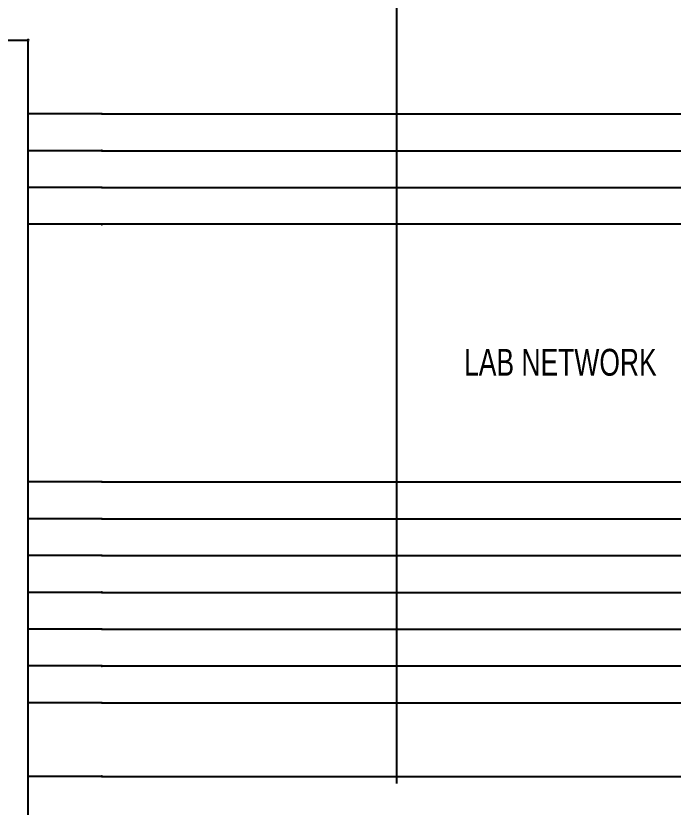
# Model space of a CAD drawing. Header units: inches. Extents: x 0 to 15.7, y 0.2 to 11.1.
# Drawn here: x 6.717 to 8.501, y 6.166 to 8.316 of the extents above; entities that cross this region are included whole.
import ezdxf

# ---------------------------------------------------------------- set-up
doc = ezdxf.new("R2010")
doc.units = ezdxf.units.IN
doc.header["$MEASUREMENT"] = 0
for name, color, linetype in [('105', 6, 'Continuous'), ('94', 14, 'Continuous'), ('TEXT', 4, 'Continuous'), ('THIN_NEON_GREEN', 3, 'Continuous'), ('THIN_RED', 1, 'Continuous')]:
    doc.layers.add(name, color=color, linetype=linetype)
doc.layers.add('THICK_RED', color=1, linetype='Continuous', lineweight=50)
doc.styles.add('SLDTEXTSTYLE0', font='TXT', dxfattribs={"width": 0.736842})

msp = doc.modelspace()

# ---------------------------------------------------------------- linework, layer by layer
at = {"layer": '105', "lineweight": 18}
msp.add_arc((6.95, 6.25), 0.0015, 90, 270, dxfattribs=at)
at = {"layer": '94', "lineweight": 25}
for p, q in [((6.95, 8.05), (6.75, 8.05)), ((6.95, 7.95), (6.75, 7.95)), ((6.95, 7.85), (6.75, 7.85)), ((6.95, 7.75), (6.75, 7.75)), ((6.95, 7.05), (6.75, 7.05)), ((6.95, 6.95), (6.75, 6.95)), ((6.95, 6.85), (6.75, 6.85)), ((6.95, 6.75), (6.75, 6.75)), ((6.95, 6.65), (6.75, 6.65)), ((6.95, 6.55), (6.75, 6.55)), ((6.95, 6.45), (6.75, 6.45)), ((6.95, 6.25), (6.75, 6.25))]:
    msp.add_line(p, q, dxfattribs=at)
at = {"layer": '94', "lineweight": 18}
for centre, radius, start, end in [((6.75, 8.25), 0.0025, 0, 180), ((6.75, 8.25), 0.0025, 270, 90), ((6.75, 8.05), 0.0015, 90, 270), ((6.95, 8.05), 0.0015, 270, 90), ((6.75, 7.95), 0.0015, 90, 270), ((6.95, 7.95), 0.0015, 270, 90), ((6.75, 7.85), 0.0015, 90, 270), ((6.95, 7.85), 0.0015, 270, 90), ((6.75, 7.75), 0.0015, 90, 270), ((6.95, 7.75), 0.0015, 270, 90), ((6.75, 7.05), 0.0015, 90, 270), ((6.95, 7.05), 0.0015, 270, 90), ((6.75, 6.95), 0.0015, 90, 270), ((6.95, 6.95), 0.0015, 270, 90), ((6.75, 6.85), 0.0015, 90, 270), ((6.95, 6.85), 0.0015, 270, 90), ((6.75, 6.75), 0.0015, 90, 270), ((6.95, 6.75), 0.0015, 270, 90), ((6.75, 6.65), 0.0015, 90, 270), ((6.95, 6.65), 0.0015, 270, 90), ((6.75, 6.55), 0.0015, 90, 270), ((6.95, 6.55), 0.0015, 270, 90), ((6.75, 6.45), 0.0015, 90, 270), ((6.95, 6.45), 0.0015, 270, 90), ((6.75, 6.25), 0.0015, 90, 270), ((6.95, 6.25), 0.0015, 270, 90)]:
    msp.add_arc(centre, radius, start, end, dxfattribs=at)
at = {"layer": 'TEXT', "lineweight": 18}
for centre in [(6.95, 7.05), (6.95, 6.95), (6.95, 6.85), (6.95, 6.75), (6.95, 6.65), (6.95, 6.55), (6.95, 6.45)]:
    msp.add_arc(centre, 0.0015, 90, 270, dxfattribs=at)
at = {"layer": 'THICK_RED', "lineweight": 25}
for p, q in [((6.95, 8.05), (14.05, 8.05)), ((6.95, 7.95), (13.15, 7.95)), ((6.95, 7.85), (12.05, 7.85)), ((10.95, 7.75), (6.95, 7.75))]:
    msp.add_line(p, q, dxfattribs=at)
at = {"layer": 'THICK_RED', "lineweight": 18}
for centre in [(6.95, 8.05), (6.95, 7.95), (6.95, 7.85), (6.95, 7.75)]:
    msp.add_arc(centre, 0.0015, 90, 270, dxfattribs=at)
at = {"layer": 'THIN_NEON_GREEN'}
for p, q in [((4.65, 8.25), (6.75, 8.25)), ((6.75, 5.05), (6.75, 8.2475))]:
    msp.add_line(p, q, dxfattribs=at)
at = {"layer": 'THIN_RED'}
for p, q in [((7.75, 8.95), (7.75, 6.2304)), ((6.95, 7.05), (9.15, 7.05)), ((6.95, 6.95), (9.15, 6.95)), ((6.95, 6.85), (9.15, 6.85)), ((6.95, 6.75), (9.15, 6.75)), ((6.95, 6.65), (9.15, 6.65)), ((6.95, 6.55), (9.15, 6.55)), ((6.95, 6.45), (9.15, 6.45)), ((6.95, 6.25), (7.75, 6.25)), ((7.75, 6.25), (9.35, 6.25))]:
    msp.add_line(p, q, dxfattribs=at)

# ---------------------------------------------------------------- texts
at = {"layer": 'TEXT', "insert": (8.1949, 7.4116), "char_height": 0.072917, "attachment_point": 2, "style": 'SLDTEXTSTYLE0'}
msp.add_mtext('LAB NETWORK', dxfattribs=at)

doc.saveas('drawing.dxf')
